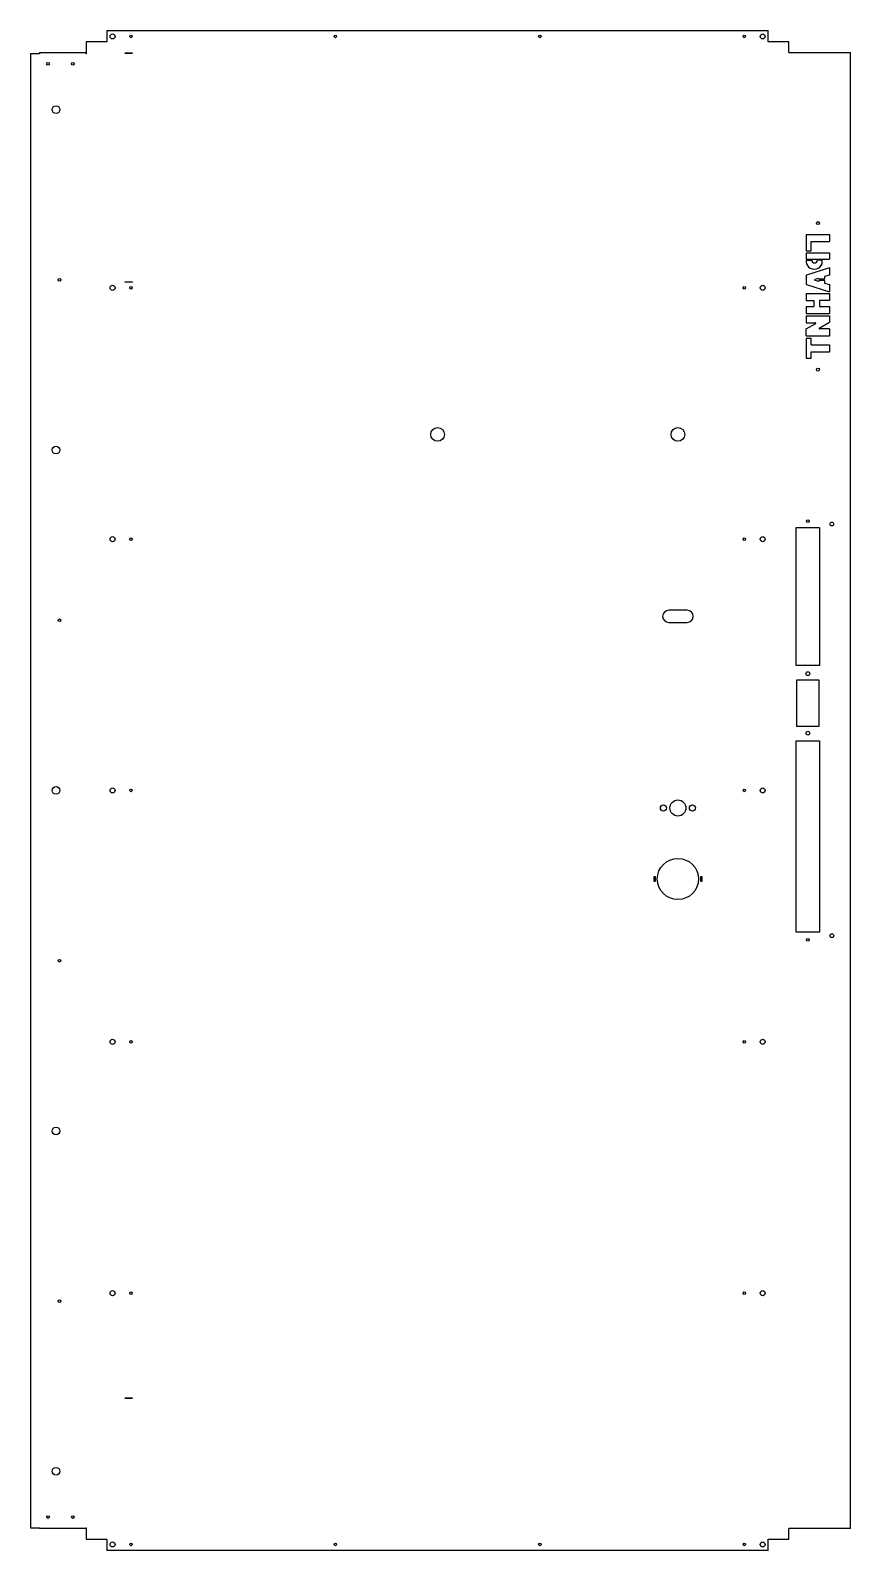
# Model space of a CAD drawing. Header units: millimetres. Extents: x -394 to 681, y -889 to 1105.
import ezdxf

# ---------------------------------------------------------------- set-up
doc = ezdxf.new("R2010")
doc.units = ezdxf.units.MM

msp = doc.modelspace()

# ---------------------------------------------------------------- linework, layer by layer
at = {"color": 7, "linetype": 'Continuous', "lineweight": 25}
for p, q in [((-293.8, 1105), (-293.8, 1090)), ((-293.8, 1105), (573.2, 1105)), ((573.2, 1090), (573.2, 1105)), ((-320.9, 1090), (-320.9, 1074)), ((-293.8, 1090), (-320.9, 1090)), ((600.3, 1090), (573.2, 1090)), ((600.3, 1076), (600.3, 1090)), ((-394.1, 1074), (-394.1, -859)), ((-382.1, 1074), (-394.1, 1074)), ((-382.1, 1076), (-382.1, 1074)), ((-382.1, 1076), (-321.6, 1076)), ((-321.6, 1076), (-321.6, 1074)), ((-320.9, 1074), (-321.6, 1074)), ((-270.4, 1075), (-260.3, 1075)), ((-270.4, 1075), (-270.4, 1074.9)), ((-260.3, 1074.9), (-270.4, 1074.9)), ((-260.3, 1075), (-260.3, 1074.9)), ((600.3, 1076), (681, 1076)), ((681, -860), (681, 1076)), ((623, 837.2), (653.4, 837.2)), ((623, 837.2), (623, 815.8)), ((629.5, 815.8), (629.5, 828.2)), ((629.5, 828.2), (653.4, 828.2)), ((653.4, 837.2), (653.4, 828.2)), ((623, 815.8), (629.5, 815.8)), ((623, 813.2), (653.4, 813.2)), ((623, 813.2), (623, 804.9)), ((623, 804.9), (653.4, 804.9)), ((623, 803.7), (630, 803.7)), ((623, 803.7), (623, 801)), ((644, 803.7), (637.5, 803.7)), ((644, 801), (644, 803.7)), ((653.4, 813.2), (653.4, 804.9)), ((623.2, 783.8), (623, 783.5)), ((623, 783.5), (623, 772)), ((653.4, 793.5), (623.2, 783.8)), ((639.2, 779.6), (634, 778)), ((639.6, 779.4), (639.6, 778.6)), ((647, 778.6), (639.6, 778.6)), ((653.4, 784), (647, 782.1)), ((647, 782.1), (647, 778.6)), ((653.4, 793.5), (653.4, 784)), ((-270.4, 775), (-260.3, 775)), ((-270.4, 775), (-270.4, 774.9)), ((-260.3, 774.9), (-270.4, 774.9)), ((-260.3, 775), (-260.3, 774.9)), ((623, 759.8), (653.4, 759.8)), ((623, 759.8), (623, 750.8)), ((623.2, 771.7), (653.4, 762)), ((634, 777.5), (639.2, 775.9)), ((647, 776.8), (639.6, 776.8)), ((639.6, 776.8), (639.6, 776.1)), ((647, 776.8), (647, 773.4)), ((647, 773.4), (653.4, 771.5)), ((653.4, 771.5), (653.4, 762)), ((653.4, 759.8), (653.4, 750.8)), ((623, 750.8), (633, 750.8)), ((623, 742.8), (633, 742.8)), ((623, 742.8), (623, 733.8)), ((633, 750.8), (633, 742.8)), ((640.4, 750.8), (640.4, 742.8)), ((653.4, 750.8), (640.4, 750.8)), ((640.4, 742.8), (653.4, 742.8)), ((653.4, 742.8), (653.4, 733.8)), ((623, 733.8), (653.4, 733.8)), ((623, 730.5), (653.4, 730.5)), ((623, 730.5), (623, 721.5)), ((623, 721.5), (635.2, 721.5)), ((623, 713.5), (635.4, 720.5)), ((640, 714.4), (653.4, 722.1)), ((653.4, 730.5), (653.4, 722.1)), ((623, 704.5), (623, 713.5)), ((623, 704.5), (653.4, 704.5)), ((629.5, 701), (623, 701)), ((623, 701), (623, 675)), ((629.5, 692.6), (629.5, 701)), ((653.4, 713.5), (640.3, 713.5)), ((653.4, 713.5), (653.4, 704.5)), ((629.5, 692.6), (653.4, 692.6)), ((629.5, 675), (629.5, 683.2)), ((629.5, 683.2), (653.4, 683.2)), ((653.4, 692.6), (653.4, 683.2)), ((623, 675), (629.5, 675)), ((609.5, 452.9), (640.5, 452.9)), ((609.5, 271.9), (609.5, 452.9)), ((640.5, 452.9), (640.5, 271.9)), ((466.7, 344.4), (442.7, 344.4)), ((442.7, 328.4), (466.7, 328.4)), ((640.5, 271.9), (609.5, 271.9)), ((610.5, 252.9), (639.5, 252.9)), ((610.5, 191.9), (610.5, 252.9)), ((639.5, 252.9), (639.5, 191.9)), ((639.5, 191.9), (610.5, 191.9)), ((609.5, 172.9), (640.5, 172.9)), ((609.5, -78), (609.5, 172.9)), ((640.5, 172.9), (640.5, -78)), ((425.1, -5.2), (423.1, -5.2)), ((423.1, -5.2), (423.1, -10.9)), ((423.1, -10.9), (425.1, -10.9)), ((425.1, -10.9), (425.1, -5.2)), ((484.3, -5.2), (484.3, -10.9)), ((486.3, -5.2), (484.3, -5.2)), ((484.3, -10.9), (486.3, -10.9)), ((486.3, -10.9), (486.3, -5.2)), ((640.5, -78), (609.5, -78)), ((-270.4, -689), (-260.3, -689)), ((-270.4, -689), (-270.4, -689.1)), ((-260.3, -689.1), (-270.4, -689.1)), ((-260.3, -689), (-260.3, -689.1)), ((-394.1, -859), (-382.1, -859)), ((-382.1, -860), (-382.1, -859)), ((-321.6, -860), (-382.1, -860)), ((-321.6, -859), (-320.9, -859)), ((-321.6, -860), (-321.6, -859)), ((-320.9, -859), (-320.9, -874)), ((-320.9, -874), (-293.8, -874)), ((-293.8, -874), (-293.8, -889)), ((573.2, -874), (600.3, -874)), ((573.2, -889), (573.2, -874)), ((681, -860), (600.3, -860)), ((600.3, -874), (600.3, -860)), ((573.2, -889), (-293.8, -889))]:
    msp.add_line(p, q, dxfattribs=at)
for centre, radius in [((-286.4, 1097), 3.3), ((-262.3, 1097), 1.6), ((5.7, 1097), 1.6), ((273.7, 1097), 1.6), ((541.7, 1097), 1.6), ((565.8, 1097), 3.3), ((-371.1, 1061), 1.75), ((-338.6, 1061), 1.75), ((-360.6, 1001), 5), ((638.2, 852.2), 2), ((-356.1, 777.7), 1.75), ((-286.4, 767.3), 3.3), ((-262.3, 767.3), 1.6), ((541.7, 767.3), 1.6), ((565.8, 767.3), 3.3), ((638.2, 660), 2), ((139.7, 575), 9), ((454.7, 575), 9), ((-360.6, 554.5), 5), ((625, 461.2), 1.8), ((656.5, 457.4), 2.5), ((-286.4, 437.6), 3.3), ((-262.3, 437.6), 1.6), ((541.7, 437.6), 1.6), ((565.8, 437.6), 3.3), ((-356.1, 331.2), 1.75), ((625, 261.2), 2.5), ((625, 183.2), 2.5), ((-360.6, 108), 5), ((-286.4, 108), 3.3), ((-262.3, 108), 1.6), ((541.7, 108), 1.6), ((565.8, 108), 3.3), ((435.7, 85), 4), ((454.7, 85), 10.5), ((473.7, 85), 4), ((454.7, -8.1), 27), ((625, -87.8), 1.8), ((656.5, -82.5), 2.5), ((-356.1, -115.3), 1.75), ((-286.4, -221.7), 3.3), ((565.8, -221.7), 3.3), ((-262.3, -221.7), 1.6), ((541.7, -221.7), 1.6), ((-360.6, -338.6), 5), ((-286.4, -551.4), 3.3), ((-262.3, -551.4), 1.6), ((541.7, -551.4), 1.6), ((565.8, -551.4), 3.3), ((-356.1, -561.8), 1.75), ((-360.6, -785), 5), ((-371.1, -845), 1.75), ((-338.6, -845), 1.75), ((-286.4, -881), 3.3), ((-262.3, -881), 1.6), ((5.7, -881), 1.6), ((273.7, -881), 1.6), ((541.7, -881), 1.6), ((565.8, -881), 3.3)]:
    msp.add_circle(centre, radius, dxfattribs=at)
for centre, radius, start, end in [((633.8, 803.7), 3.75, 180, 360), ((634.1, 777.8), 0.3, 107.1985, 252.8015), ((639.3, 779.4), 0.3, 0, 107.1985), ((623.3, 772), 0.3, 180, 252.1154), ((639.3, 776.1), 0.3, 252.8015, 360), ((635.2, 721), 0.5, 299.5695, 90), ((640.3, 714), 0.5, 119.8894, 270), ((442.7, 336.4), 8, 90, 270), ((466.7, 336.4), 8, 270, 90)]:
    msp.add_arc(centre, radius, start, end, dxfattribs=at)
msp.add_ellipse((633.5, 801), major_axis=(-10.5, 0), ratio=0.882283, start_param=0, end_param=3.141593, dxfattribs=at)

doc.saveas('drawing.dxf')
